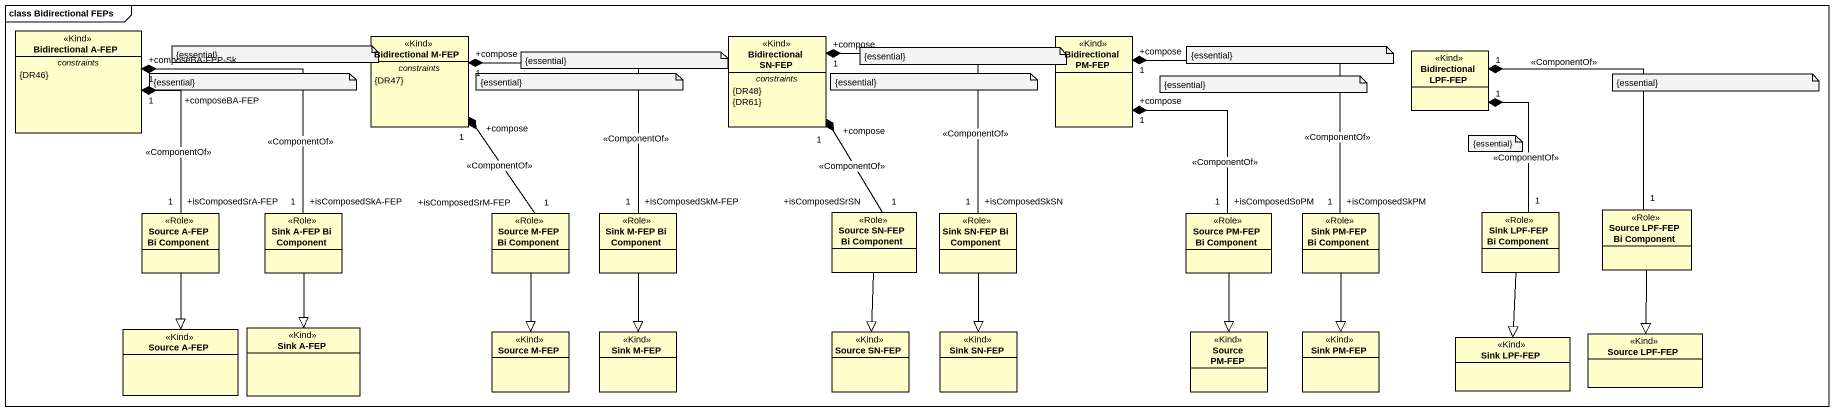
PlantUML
@startuml
mainframe class Bidirectional FEPs
hide circle
hide empty members
class "Bidirectional A-FEP" as Bidirectional_A_FEP <<Kind>> {
  -- constraints --
  {DR46}
}
class "Bidirectional M-FEP" as Bidirectional_M_FEP <<Kind>> {
  -- constraints --
  {DR47}
}
class "Bidirectional SN-FEP" as Bidirectional_SN_FEP <<Kind>> {
  -- constraints --
  {DR48}
  {DR61}
}
class "Bidirectional PM-FEP" as Bidirectional_PM_FEP <<Kind>>
class "Bidirectional LPF-FEP" as Bidirectional_LPF_FEP <<Kind>>
class "Source LPF-FEP Bi Component" as Source_LPF_FEP_Bi_Component <<Role>>
class "Source A-FEP Bi Component" as Source_A_FEP_Bi_Component <<Role>>
class "Sink A-FEP Bi Component" as Sink_A_FEP_Bi_Component <<Role>>
class "Source M-FEP Bi Component" as Source_M_FEP_Bi_Component <<Role>>
class "Sink M-FEP Bi Component" as Sink_M_FEP_Bi_Component <<Role>>
class "Source SN-FEP Bi Component" as Source_SN_FEP_Bi_Component <<Role>>
class "Sink SN-FEP Bi Component" as Sink_SN_FEP_Bi_Component <<Role>>
class "Source PM-FEP Bi Component" as Source_PM_FEP_Bi_Component <<Role>>
class "Sink PM-FEP Bi Component" as Sink_PM_FEP_Bi_Component <<Role>>
class "Sink LPF-FEP Bi Component" as Sink_LPF_FEP_Bi_Component <<Role>>
class "Source A-FEP" as Source_A_FEP <<Kind>>
class "Sink A-FEP" as Sink_A_FEP <<Kind>>
class "Source M-FEP" as Source_M_FEP <<Kind>>
class "Sink M-FEP" as Sink_M_FEP <<Kind>>
class "Source SN-FEP" as Source_SN_FEP <<Kind>>
class "Sink SN-FEP" as Sink_SN_FEP <<Kind>>
class "Source PM-FEP" as Source_PM_FEP <<Kind>>
class "Sink PM-FEP" as Sink_PM_FEP <<Kind>>
class "Sink LPF-FEP" as Sink_LPF_FEP <<Kind>>
class "Source LPF-FEP" as Source_LPF_FEP <<Kind>>
Bidirectional_A_FEP "+composeBA-FEP\n1" *-- "+isComposedSrA-FEP\n1" Source_A_FEP_Bi_Component : <<ComponentOf>>
Bidirectional_A_FEP "+composeBA-FEP-Sk\n1" *-- "+isComposedSkA-FEP\n1" Sink_A_FEP_Bi_Component : <<ComponentOf>>
Bidirectional_M_FEP "+compose\n1" *-- "+isComposedSrM-FEP\n1" Source_M_FEP_Bi_Component : <<ComponentOf>>
Bidirectional_M_FEP "+compose\n1" *-- "+isComposedSkM-FEP\n1" Sink_M_FEP_Bi_Component : <<ComponentOf>>
Bidirectional_SN_FEP "+compose\n1" *-- "+isComposedSrSN\n1" Source_SN_FEP_Bi_Component : <<ComponentOf>>
Bidirectional_SN_FEP "+compose\n1" *-- "+isComposedSkSN\n1" Sink_SN_FEP_Bi_Component : <<ComponentOf>>
Bidirectional_PM_FEP "+compose\n1" *-- "+isComposedSoPM\n1" Source_PM_FEP_Bi_Component : <<ComponentOf>>
Bidirectional_PM_FEP "+compose\n1" *-- "+isComposedSkPM\n1" Sink_PM_FEP_Bi_Component : <<ComponentOf>>
Bidirectional_LPF_FEP "1" *-- "1" Source_LPF_FEP_Bi_Component : <<ComponentOf>>
Bidirectional_LPF_FEP "1" *-- "1" Sink_LPF_FEP_Bi_Component : <<ComponentOf>>
Source_LPF_FEP_Bi_Component --|> Source_LPF_FEP
Source_A_FEP_Bi_Component --|> Source_A_FEP
Sink_A_FEP_Bi_Component --|> Sink_A_FEP
Source_M_FEP_Bi_Component --|> Source_M_FEP
Sink_M_FEP_Bi_Component --|> Sink_M_FEP
Source_SN_FEP_Bi_Component --|> Source_SN_FEP
Sink_SN_FEP_Bi_Component --|> Sink_SN_FEP
Source_PM_FEP_Bi_Component --|> Source_PM_FEP
Sink_PM_FEP_Bi_Component --|> Sink_PM_FEP
Sink_LPF_FEP_Bi_Component --|> Sink_LPF_FEP
note as N1
  {essential}
end note
note as N2
  {essential}
end note
note as N3
  {essential}
end note
note as N4
  {essential}
end note
note as N5
  {essential}
end note
note as N6
  {essential}
end note
note as N7
  {essential}
end note
note as N8
  {essential}
end note
note as N9
  {essential}
end note
note as N10
  {essential}
end note
@enduml
